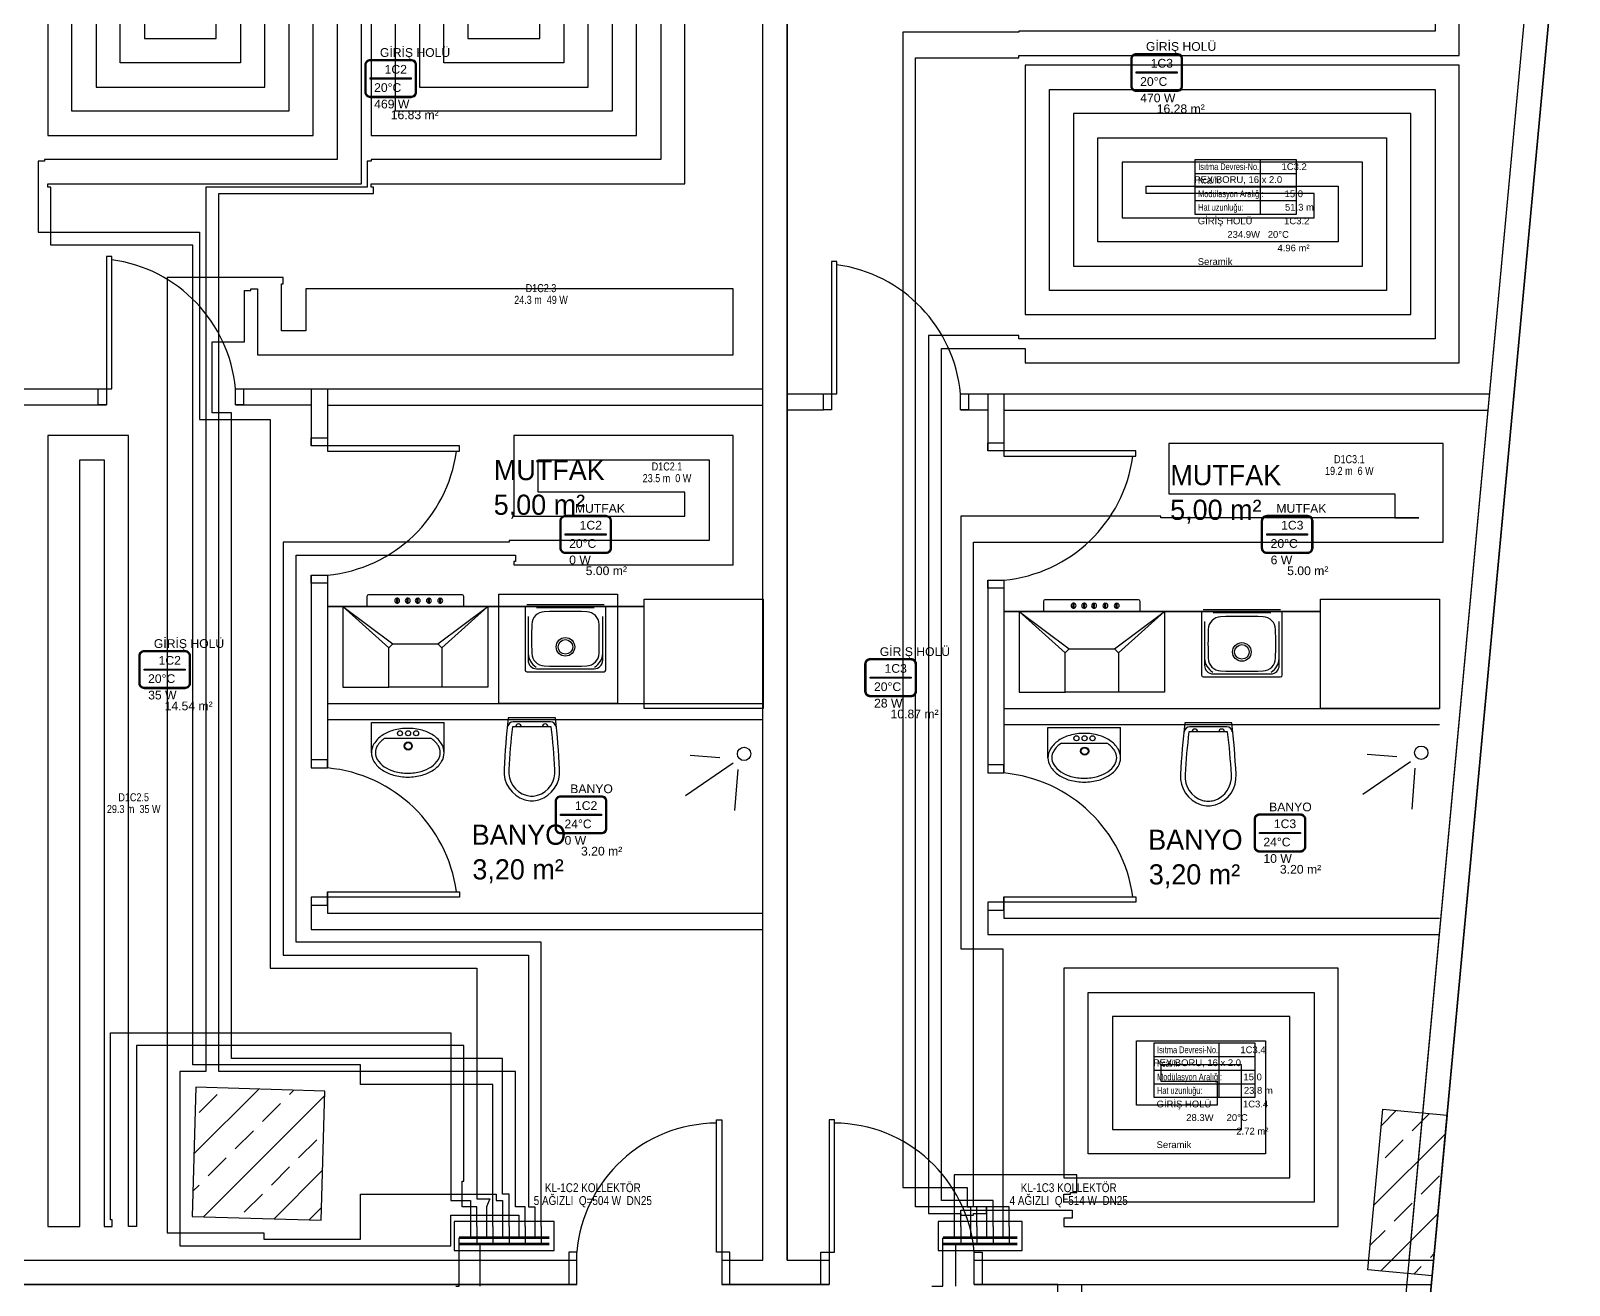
# Model space of a CAD drawing. Header units: centimetres. Extents: x 247996 to 315152, y -468471 to -440326.
# Drawn here: x 285889 to 286843, y -444081 to -443304 of the extents above; entities that cross this region are included whole.
import ezdxf
from ezdxf.enums import TextEntityAlignment as Align

# ---------------------------------------------------------------- set-up
doc = ezdxf.new("R2010")
doc.units = ezdxf.units.CM
doc.linetypes.add('ISITMA DONUS HATTI', pattern=[1.66, 1.57, -0.02, -0.07])
for name, color, linetype in [('SCOTT-MKDU0', 50, 'Continuous'), ('SCOTT-MTY-ISIKAYBIMAHAL', 2, 'Continuous'), ('SCOTT-MTY-KOLLETÖR', 7, 'Continuous'), ('SCOTT-MTY-PEX-BORU', 1, 'Continuous'), ('SCOTT-MTY-RADYATÖR', 2, 'Continuous')]:
    doc.layers.add(name, color=color, linetype=linetype)
doc.layers.add('SCOTT-MTY-ISITMA-DONUS-BORU', color=30, linetype='ISITMA DONUS HATTI', lineweight=30)
doc.layers.add('SCOTT-MTY-ISITMA-GIDIS-BORU', color=10, linetype='Continuous', lineweight=30)
doc.styles.add('MtXpl_Comic_Sans_MS', font='comic.ttf')
doc.styles.add('MTYCAPLT', font='arial.ttf')
doc.styles.add('ROTAS', font='arial.ttf')

# ---------------------------------------------------------------- blocks, each defined once
blk = doc.blocks.new('MTY-RADYATOR MAHAL')
at = {"layer": 'SCOTT-MTY-ISIKAYBIMAHAL', "color": 2}
for points in [[(-35.7, 18.4), (-35.7, -18.4, 0.414214), (-28.2, -25.9), (28.2, -25.9, 0.414214), (35.7, -18.4), (35.7, 18.4, 0.414214), (28.2, 25.9), (-28.2, 25.9, 0.414214)], [(-34.2, 18.4), (-34.2, -18.4, 0.414214), (-28.2, -24.4), (28.2, -24.4, 0.414214), (34.2, -18.4), (34.2, 18.4, 0.414214), (28.2, 24.4), (-28.2, 24.4, 0.414214)]]:
    blk.add_lwpolyline(points, format="xyb", close=True, dxfattribs=at)
at = {"layer": 'SCOTT-MTY-ISIKAYBIMAHAL', "color": 4}
for points in [[(-35.2, 18.4), (-35.2, -18.4, 0.414214), (-28.2, -25.4), (28.2, -25.4, 0.414214), (35.2, -18.4), (35.2, 18.4, 0.414214), (28.2, 25.4), (-28.2, 25.4, 0.414214)], [(-34.7, 18.4), (-34.7, -18.4, 0.414214), (-28.2, -24.9), (28.2, -24.9, 0.414214), (34.7, -18.4), (34.7, 18.4, 0.414214), (28.2, 24.9), (-28.2, 24.9, 0.414214)]]:
    blk.add_lwpolyline(points, format="xyb", close=True, dxfattribs=at)
at = {"layer": 'SCOTT-MTY-ISIKAYBIMAHAL', "color": 2}
blk.add_lwpolyline([(-28.2, 0.8), (28.2, 0.8), (28.2, -0.8), (-28.2, -0.8)], close=True, dxfattribs=at)
at = {"layer": 'SCOTT-MTY-ISIKAYBIMAHAL', "color": 1, "style": 'MTYCAPLT', "width": 0.65}
for tag, p in [('MAHAL_001', (-14.9, 29.8)), ('NO_001', (-8.3, 6.7))]:
    blk.add_attdef(tag, p, '', height=12, rotation=360, dxfattribs=at)
at = {"layer": 'SCOTT-MTY-ISIKAYBIMAHAL', "color": 4, "style": 'MTYCAPLT', "width": 0.65}
for tag, p in [('DERECE_001', (-22.8, -18.5)), ('ISIKAYBI_001', (-22.7, -41.1))]:
    blk.add_attdef(tag, p, '', height=12, rotation=360, dxfattribs=at)
blk.add_attdef('ALAN', text='', height=12, rotation=360, dxfattribs=at).set_placement((0, -50), align=Align.MIDDLE_LEFT)
blk = doc.blocks.new('MTY-ETIKET')
at = {"layer": 'SCOTT-MTY-RADYATÖR'}
for p, q in [((2.69, 0), (2.69, 8)), ((-7, 6), (8, 6)), ((-7, 4), (8, 4)), ((-7, 2), (8, 2))]:
    blk.add_line(p, q, dxfattribs=at)
blk.add_lwpolyline([(8, 0), (8, 8), (-7, 8), (-7, 0)], close=True, dxfattribs=at)
at = {"layer": 'SCOTT-MTY-RADYATÖR', "style": 'MTYCAPLT', "width": 0.65}
for s, p in [('Isıtma Devresi-No.:', (-6.5, 7)), ('Kcal/h:', (-6.5, 5)), ('Modülasyon Aralığı:', (-6.5, 3)), ('Hat uzunluğu:', (-6.5, 1))]:
    blk.add_text(s, height=1, rotation=360, dxfattribs=at).set_placement(p, align=Align.MIDDLE_LEFT)
for tag, p in [('NO1_001', (5.8, 6.5)), ('AR_001', (6.25, 2.5)), ('UZ_001', (6.31, 0.51))]:
    blk.add_attdef(tag, p, '', height=1, rotation=360, dxfattribs=at)
at = {"layer": 'SCOTT-MTY-RADYATÖR', "color": 2, "style": 'MTYCAPLT', "width": 0.65}
for tag, p in [('BORU_001', (-7.07, 4.59)), ('YER_001', (2.9, 4.5))]:
    blk.add_attdef(tag, p, '', height=1, dxfattribs=at)

msp = doc.modelspace()

# ---------------------------------------------------------------- linework, layer by layer
at = {"layer": 'SCOTT-MKDU0', "color": 8, "ltscale": 0.03}
for p, q in [((286455.97, -447327.49), (286843.21, -443160.12)), ((286843.21, -443160.12), (286455.97, -447327.49)), ((286728.64, -444230.95), (286828.2, -443159.51)), ((286743.97, -444065.95), (286828.2, -443159.51)), ((286343.41, -444065.95), (286343.41, -443220.38)), ((286343.41, -444065.95), (286343.41, -443220.38)), ((286358.41, -444065.95), (286358.41, -443220.92)), ((286358.41, -443220.92), (286358.41, -444065.95)), ((285882.56, -443525.95), (285939.68, -443525.95)), ((286016.37, -443525.95), (286073.41, -443525.95)), ((286063.41, -443525.95), (286063.41, -443561.41)), ((286073.41, -443525.95), (286073.41, -443564.73)), ((286073.41, -443526.07), (286343.41, -443526.07)), ((286358.41, -443529.07), (286381.45, -443529.07)), ((286465.85, -443529.07), (286492.73, -443529.07)), ((286482.73, -443529.07), (286482.73, -443564.54)), ((286492.73, -443529.07), (286492.73, -443567.85)), ((286492.73, -443529.2), (286793.85, -443529.2)), ((285882.56, -443535.95), (285936.37, -443535.95)), ((286016.37, -443535.95), (286063.41, -443535.95)), ((286073.41, -443536.07), (286343.41, -443536.07)), ((286358.41, -443539.07), (286380.85, -443539.07)), ((286465.85, -443539.07), (286482.73, -443539.07)), ((286492.73, -443539.2), (286792.92, -443539.2)), ((286063.41, -443641.41), (286063.41, -443760.95)), ((286073.41, -443641.41), (286073.41, -443760.95)), ((286482.73, -443644.54), (286482.73, -443764.07)), ((286492.73, -443644.54), (286492.73, -443764.07)), ((286097.88, -443654.64), (286097.88, -443660.94)), ((286156.88, -443653.64), (286098.88, -443653.64)), ((286116.34, -443656.31), (286116.34, -443655.8)), ((286116.96, -443655.8), (286116.34, -443655.8)), ((286116.34, -443658.89), (286116.34, -443656.31)), ((286116.96, -443656.31), (286116.96, -443655.8)), ((286116.96, -443658.89), (286116.96, -443656.31)), ((286122.93, -443656.31), (286122.93, -443655.8)), ((286123.54, -443655.8), (286122.93, -443655.8)), ((286122.93, -443658.89), (286122.93, -443656.31)), ((286123.54, -443656.31), (286123.54, -443655.8)), ((286123.54, -443658.89), (286123.54, -443656.31)), ((286129.08, -443656.31), (286129.08, -443655.8)), ((286129.08, -443655.8), (286129.7, -443655.8)), ((286129.08, -443658.89), (286129.08, -443656.31)), ((286129.7, -443656.31), (286129.7, -443655.8)), ((286129.7, -443658.89), (286129.7, -443656.31)), ((286136.07, -443655.8), (286136.69, -443655.8)), ((286136.07, -443656.31), (286136.07, -443655.81)), ((286136.07, -443658.89), (286136.07, -443656.31)), ((286136.69, -443656.31), (286136.69, -443655.8)), ((286136.69, -443658.89), (286136.69, -443656.31)), ((286143.07, -443655.8), (286143.68, -443655.8)), ((286143.07, -443656.31), (286143.07, -443655.81)), ((286143.07, -443658.89), (286143.07, -443656.31)), ((286143.68, -443656.31), (286143.68, -443655.8)), ((286143.68, -443658.89), (286143.68, -443656.31)), ((286157.88, -443660.94), (286157.88, -443654.64)), ((286179.65, -443720.95), (286179.65, -443653.26)), ((286179.65, -443653.26), (286253.26, -443653.26)), ((286253.26, -443653.26), (286253.26, -443720.95)), ((286269.82, -443724.07), (286269.82, -443656.39)), ((286269.82, -443656.39), (286343.44, -443656.39)), ((286343.44, -443656.39), (286343.44, -443724.07)), ((286576.21, -443656.76), (286518.21, -443656.76)), ((286689.11, -443724.07), (286689.11, -443656.39)), ((286689.11, -443656.39), (286762.73, -443656.39)), ((286762.73, -443656.39), (286762.73, -443724.07)), ((286073.41, -443660.95), (286269.79, -443660.95)), ((286269.79, -443660.95), (286073.41, -443660.95)), ((286269.79, -443660.95), (286073.41, -443660.95)), ((286111.4, -443686.44), (286082.9, -443660.94)), ((286082.9, -443660.94), (286113.9, -443683.94)), ((286172.9, -443660.94), (286082.9, -443660.94)), ((286082.9, -443660.94), (286082.9, -443710.94)), ((286116.34, -443658.89), (286116.96, -443658.89)), ((286122.93, -443658.89), (286123.54, -443658.89)), ((286129.08, -443658.89), (286129.7, -443658.89)), ((286136.07, -443658.89), (286136.69, -443658.89)), ((286141.9, -443683.94), (286172.9, -443660.94)), ((286143.07, -443658.89), (286143.68, -443658.89)), ((286172.9, -443660.94), (286144.4, -443686.44)), ((286172.9, -443660.94), (286172.9, -443710.94)), ((286195.95, -443660.93), (286195.95, -443700.35)), ((286244.95, -443659.93), (286196.95, -443659.93)), ((286238.8, -443661.78), (286203.1, -443661.78)), ((286245.95, -443700.35), (286245.95, -443660.93)), ((286492.73, -443664.07), (286689.11, -443664.07)), ((286689.11, -443664.07), (286492.73, -443664.07)), ((286689.11, -443664.07), (286492.73, -443664.07)), ((286530.72, -443689.56), (286502.22, -443664.06)), ((286502.22, -443664.06), (286533.22, -443687.06)), ((286592.22, -443664.06), (286502.22, -443664.06)), ((286502.22, -443664.06), (286502.22, -443714.06)), ((286517.21, -443657.76), (286517.21, -443664.06)), ((286535.67, -443659.44), (286535.67, -443658.92)), ((286536.29, -443658.92), (286535.67, -443658.92)), ((286535.67, -443662.01), (286535.67, -443659.44)), ((286535.67, -443662.01), (286536.29, -443662.01)), ((286536.29, -443659.44), (286536.29, -443658.92)), ((286536.29, -443662.01), (286536.29, -443659.44)), ((286542.25, -443659.44), (286542.25, -443658.92)), ((286542.87, -443658.92), (286542.25, -443658.92)), ((286542.25, -443662.01), (286542.25, -443659.44)), ((286542.25, -443662.01), (286542.87, -443662.01)), ((286542.87, -443659.44), (286542.87, -443658.92)), ((286542.87, -443662.01), (286542.87, -443659.44)), ((286548.4, -443659.44), (286548.4, -443658.92)), ((286548.4, -443658.92), (286549.02, -443658.92)), ((286548.4, -443662.01), (286548.4, -443659.44)), ((286548.4, -443662.01), (286549.02, -443662.01)), ((286549.02, -443659.44), (286549.02, -443658.92)), ((286549.02, -443662.01), (286549.02, -443659.44)), ((286555.4, -443658.92), (286556.02, -443658.92)), ((286555.4, -443659.44), (286555.4, -443658.94)), ((286555.4, -443662.01), (286555.4, -443659.44)), ((286555.4, -443662.01), (286556.02, -443662.01)), ((286556.02, -443659.44), (286556.02, -443658.92)), ((286556.02, -443662.01), (286556.02, -443659.44)), ((286561.22, -443687.06), (286592.22, -443664.06)), ((286562.39, -443658.92), (286563.01, -443658.92)), ((286562.39, -443659.44), (286562.39, -443658.94)), ((286562.39, -443662.01), (286562.39, -443659.44)), ((286562.39, -443662.01), (286563.01, -443662.01)), ((286563.01, -443659.44), (286563.01, -443658.92)), ((286563.01, -443662.01), (286563.01, -443659.44)), ((286592.22, -443664.06), (286563.72, -443689.56)), ((286577.21, -443664.06), (286577.21, -443657.76)), ((286592.22, -443664.06), (286592.22, -443714.06)), ((286615.28, -443664.05), (286615.28, -443703.48)), ((286664.28, -443663.05), (286616.28, -443663.05)), ((286658.13, -443664.9), (286622.43, -443664.9)), ((286665.28, -443703.48), (286665.28, -443664.05)), ((286197.8, -443667.08), (286197.8, -443694.2)), ((286244.1, -443694.2), (286244.1, -443667.08)), ((286617.13, -443670.2), (286617.13, -443697.33)), ((286663.43, -443697.33), (286663.43, -443670.2)), ((286196.95, -443701.35), (286244.95, -443701.35)), ((286203.1, -443699.5), (286238.8, -443699.5)), ((286616.28, -443704.48), (286664.28, -443704.48)), ((286622.43, -443702.63), (286658.13, -443702.63)), ((286082.9, -443710.94), (286111.4, -443710.94)), ((286172.9, -443710.94), (286144.4, -443710.94)), ((286502.22, -443714.06), (286530.72, -443714.06)), ((286592.22, -443714.06), (286563.72, -443714.06)), ((286073.41, -443720.95), (286343.41, -443720.95)), ((286253.26, -443720.95), (286179.65, -443720.95)), ((286343.44, -443724.07), (286269.82, -443724.07)), ((286492.73, -443724.07), (286762.73, -443724.07)), ((286762.73, -443724.07), (286689.11, -443724.07)), ((286073.41, -443730.95), (286343.41, -443730.95)), ((286100.73, -443732.84), (286145.75, -443732.84)), ((286100.73, -443751.49), (286100.73, -443732.84)), ((286145.75, -443751.49), (286145.75, -443732.84)), ((286073.41, -443740.95), (286073.41, -443760.95)), ((286109.19, -443742.47), (286137.29, -443742.47)), ((286492.73, -443734.07), (286762.73, -443734.07)), ((286520.05, -443735.96), (286565.08, -443735.96)), ((286520.05, -443754.62), (286520.05, -443735.96)), ((286565.08, -443754.62), (286565.08, -443735.96)), ((286492.73, -443744.07), (286492.73, -443764.07)), ((286528.51, -443745.59), (286556.62, -443745.59)), ((286736.35, -443754.01), (286717.97, -443752.6)), ((286324.98, -443757.97), (286295.41, -443778.18)), ((286316.56, -443754.73), (286298.19, -443753.31)), ((286327.77, -443761.87), (286325.81, -443787.24)), ((286744.77, -443757.26), (286715.19, -443777.47)), ((286747.55, -443761.16), (286745.59, -443786.53)), ((286073.41, -443837.64), (286073.41, -443850.95)), ((286073.41, -443837.64), (286073.41, -443850.95)), ((286063.41, -443840.95), (286063.41, -443860.95)), ((286482.73, -443844.07), (286482.73, -443864.07)), ((286492.73, -443840.76), (286492.73, -443854.07)), ((286492.73, -443840.76), (286492.73, -443854.07)), ((286073.41, -443850.95), (286343.41, -443850.95)), ((286492.73, -443854.07), (286762.73, -443854.07)), ((286063.41, -443860.95), (286343.41, -443860.95)), ((286482.73, -443864.07), (286762.73, -443864.07)), ((285991.84, -443958.85), (285989.55, -444038.82)), ((285990.66, -444000.1), (286030.79, -443959.97)), ((286071.81, -443961.14), (285991.84, -443958.85)), ((286049.94, -443963.28), (286052.62, -443960.59)), ((286069.52, -444041.11), (286071.81, -443961.14)), ((285993.81, -443974.5), (286005.04, -443963.28)), ((285996.64, -444039.02), (286071.73, -443963.93)), ((286033.1, -443980.11), (286044.32, -443968.89)), ((286718.45, -444071.99), (286727.7, -443972.41)), ((286726.77, -443982.41), (286736, -443973.19)), ((286727.7, -443972.41), (286767.53, -443976.12)), ((286745.91, -443985.73), (286756.54, -443975.09)), ((286767.53, -443976.12), (286758.27, -444075.69)), ((286016.26, -443996.95), (286027.49, -443985.73)), ((286722.17, -444031.92), (286766.46, -443987.63)), ((286055.55, -444002.56), (286066.78, -443991.34)), ((286729.07, -444002.56), (286740.29, -443991.34)), ((285999.42, -444013.79), (286010.65, -444002.56)), ((286038.71, -444019.4), (286049.94, -444008.18)), ((286040.29, -444040.27), (286070.41, -444010.16)), ((285990, -444023.21), (285993.81, -444019.4)), ((286751.52, -444025.01), (286762.75, -444013.79)), ((286021.87, -444036.24), (286033.1, -444025.01)), ((285989.55, -444038.82), (286069.52, -444041.11)), ((286062.12, -444040.9), (286069.74, -444033.27)), ((286726.27, -444072.71), (286761.86, -444037.13)), ((286734.68, -444041.85), (286745.91, -444030.63)), ((286719.87, -444056.67), (286729.07, -444047.47)), ((285552.56, -444065.95), (286227.95, -444065.95)), ((285796.1, -444065.95), (286227.95, -444065.95)), ((286317.95, -444065.95), (286343.41, -444065.95)), ((286317.95, -444065.95), (286343.41, -444065.95)), ((286358.41, -444065.95), (286384.35, -444065.95)), ((286358.41, -444065.95), (286384.35, -444065.95)), ((286474.35, -444065.95), (286759.04, -444065.95)), ((286474.35, -444065.95), (286743.97, -444065.95)), ((286757.13, -444064.3), (286759.56, -444061.88)), ((286758.27, -444075.69), (286718.45, -444071.99)), ((286746.81, -444074.62), (286751.52, -444069.92)), ((286227.95, -444080.95), (285409.63, -444080.95)), ((285552.56, -444080.95), (286227.95, -444080.95)), ((286317.95, -444080.95), (286384.35, -444080.95)), ((286384.35, -444080.95), (286317.95, -444080.95)), ((286474.35, -444080.95), (286757.64, -444080.95)), ((286526.1, -444080.95), (286474.35, -444080.95)), ((286526.1, -444098.04), (286526.1, -444080.95)), ((286526.1, -444230.95), (286526.1, -444080.95)), ((286541.1, -444093.04), (286541.1, -444080.95))]:
    msp.add_line(p, q, dxfattribs=at)
for points in [[(285936.37, -443525.95), (285939.68, -443525.95), (285939.68, -443444.08), (285936.37, -443444.08)], [(286385.85, -443529.07), (286389.16, -443529.07), (286389.16, -443447.21), (286385.85, -443447.21)], [(286073.41, -443561.41), (286073.41, -443564.73), (286155.27, -443564.73), (286155.27, -443561.41)], [(286492.73, -443564.54), (286492.73, -443567.85), (286574.6, -443567.85), (286574.6, -443564.54)], [(286073.41, -443840.95), (286073.41, -443837.64), (286155.27, -443837.64), (286155.27, -443840.95)], [(286492.73, -443844.07), (286492.73, -443840.76), (286574.6, -443840.76), (286574.6, -443844.07)], [(286317.95, -444060.95), (286314.64, -444060.95), (286314.64, -443979.08), (286317.95, -443979.08)], [(286317.95, -444060.95), (286314.64, -444060.95), (286314.64, -443979.08), (286317.95, -443979.08)], [(286317.95, -444060.95), (286314.64, -444060.95), (286314.64, -443979.08), (286317.95, -443979.08)], [(286384.35, -444060.95), (286387.67, -444060.95), (286387.67, -443979.08), (286384.35, -443979.08)], [(286384.35, -444060.95), (286387.67, -444060.95), (286387.67, -443979.08), (286384.35, -443979.08)], [(286384.35, -444060.95), (286387.67, -444060.95), (286387.67, -443979.08), (286384.35, -443979.08)]]:
    msp.add_lwpolyline(points, close=True, dxfattribs=at)
for points in [[(285936.37, -443535.95), (285931.37, -443535.95), (285931.37, -443525.95), (285936.37, -443525.95), (285936.37, -443535.95)], [(286021.37, -443535.95), (286016.37, -443535.95), (286016.37, -443525.95), (286021.37, -443525.95), (286021.37, -443535.95)], [(286385.85, -443539.07), (286380.85, -443539.07), (286380.85, -443529.07), (286385.85, -443529.07), (286385.85, -443539.07)], [(286470.85, -443539.07), (286465.85, -443539.07), (286465.85, -443529.07), (286470.85, -443529.07), (286470.85, -443539.07)], [(286063.41, -443561.41), (286063.41, -443556.41), (286073.41, -443556.41), (286073.41, -443561.41), (286063.41, -443561.41)], [(286482.73, -443564.54), (286482.73, -443559.54), (286492.73, -443559.54), (286492.73, -443564.54), (286482.73, -443564.54)], [(286063.41, -443646.41), (286063.41, -443641.41), (286073.41, -443641.41), (286073.41, -443646.41), (286063.41, -443646.41)], [(286482.73, -443649.54), (286482.73, -443644.54), (286492.73, -443644.54), (286492.73, -443649.54), (286482.73, -443649.54)], [(286063.41, -443755.95), (286063.41, -443760.95), (286073.41, -443760.95), (286073.41, -443755.95), (286063.41, -443755.95)], [(286482.73, -443759.07), (286482.73, -443764.07), (286492.73, -443764.07), (286492.73, -443759.07), (286482.73, -443759.07)], [(286063.41, -443840.95), (286063.41, -443845.95), (286073.41, -443845.95), (286073.41, -443840.95), (286063.41, -443840.95)], [(286482.73, -443844.07), (286482.73, -443849.07), (286492.73, -443849.07), (286492.73, -443844.07), (286482.73, -443844.07)], [(286222.95, -444080.95), (286227.95, -444080.95), (286227.95, -444060.95), (286222.95, -444060.95), (286222.95, -444080.95)], [(286222.95, -444080.95), (286227.95, -444080.95), (286227.95, -444060.95), (286222.95, -444060.95), (286222.95, -444080.95)], [(286222.95, -444080.95), (286227.95, -444080.95), (286227.95, -444060.95), (286222.95, -444060.95), (286222.95, -444080.95)], [(286317.95, -444080.95), (286322.95, -444080.95), (286322.95, -444060.95), (286317.95, -444060.95), (286317.95, -444080.95)], [(286317.95, -444080.95), (286322.95, -444080.95), (286322.95, -444060.95), (286317.95, -444060.95), (286317.95, -444080.95)], [(286317.95, -444080.95), (286322.95, -444080.95), (286322.95, -444060.95), (286317.95, -444060.95), (286317.95, -444080.95)], [(286384.35, -444080.95), (286379.35, -444080.95), (286379.35, -444060.95), (286384.35, -444060.95), (286384.35, -444080.95)], [(286384.35, -444080.95), (286379.35, -444080.95), (286379.35, -444060.95), (286384.35, -444060.95), (286384.35, -444080.95)], [(286384.35, -444080.95), (286379.35, -444080.95), (286379.35, -444060.95), (286384.35, -444060.95), (286384.35, -444080.95)], [(286479.35, -444080.95), (286474.35, -444080.95), (286474.35, -444060.95), (286479.35, -444060.95), (286479.35, -444080.95)], [(286479.35, -444080.95), (286474.35, -444080.95), (286474.35, -444060.95), (286479.35, -444060.95), (286479.35, -444080.95)], [(286479.35, -444080.95), (286474.35, -444080.95), (286474.35, -444060.95), (286479.35, -444060.95), (286479.35, -444080.95)]]:
    msp.add_lwpolyline(points, dxfattribs=at)
for points in [[(286185.52, -443729.91, 0.01664), (286182.91, -443761.75, 0.351622), (286195.69, -443780.66, 0.068714), (286200.11, -443781.27, 0.068714), (286204.54, -443780.66, 0.351622), (286217.32, -443761.75, 0.01664), (286214.71, -443729.91)], [(286604.85, -443733.04, 0.01664), (286602.23, -443764.87, 0.351622), (286615.02, -443783.79, 0.068714), (286619.44, -443784.4, 0.068714), (286623.86, -443783.79, 0.351622), (286636.65, -443764.87, 0.01664), (286634.03, -443733.04)], [(286188.1, -443735.48, 0.016866), (286185.78, -443761.94, 0.351778), (286196.51, -443777.9, 0.068022), (286200.11, -443778.39, 0.068022), (286203.72, -443777.9, 0.351778), (286214.45, -443761.94, 0.016866), (286212.13, -443735.48)], [(286607.42, -443738.6, 0.016866), (286605.11, -443765.06, 0.351778), (286615.83, -443781.03, 0.068022), (286619.44, -443781.52, 0.068022), (286623.05, -443781.03, 0.351778), (286633.77, -443765.06, 0.016866), (286631.46, -443738.6)]]:
    msp.add_lwpolyline(points, format="xyb", close=True, dxfattribs=at)
for points in [[(286214.98, -443735.36, 0.389191), (286211.64, -443732.29), (286200.11, -443732.29), (286188.59, -443732.29, 0.389191), (286185.24, -443735.36, 0.389191)], [(286634.31, -443738.49, 0.389191), (286630.96, -443735.41), (286619.44, -443735.41), (286607.92, -443735.41, 0.389191), (286604.57, -443738.49, 0.389191)]]:
    msp.add_lwpolyline(points, format="xyb", dxfattribs=at)
for centre, radius in [((286118.39, -443739.44), 1.56), ((286123.43, -443739.44), 1.56), ((286128.36, -443739.44), 1.56), ((286537.72, -443742.56), 1.56), ((286542.76, -443742.56), 1.56), ((286547.68, -443742.56), 1.56), ((286123.49, -443747.38), 2.52), ((286123.49, -443747.38), 2.12), ((286331.68, -443752.22, 51), 4.14), ((286542.81, -443750.5), 2.52), ((286542.81, -443750.5), 2.12), ((286751.46, -443751.51, 51), 4.14)]:
    msp.add_circle(centre, radius, dxfattribs=at)
for centre, radius, start, end in [((285927.8, -443534.18), 88.95, 5.30809, 82.32526), ((286377.28, -443537.3), 88.95, 5.30809, 82.32526), ((286065.18, -443552.85), 88.95, 275.30809, 352.32526), ((286484.5, -443555.97), 88.95, 275.30809, 352.32526), ((286098.88, -443654.64), 1, 90, 180), ((286116.63, -443657.33), 1.54, 100.53795, 259.42462), ((286116.63, -443657.33), 1.54, 282.62331, 77.3765), ((286123.21, -443657.33), 1.54, 100.53795, 259.42462), ((286123.21, -443657.33), 1.54, 282.62331, 77.3765), ((286129.36, -443657.33), 1.54, 100.53795, 259.42462), ((286129.36, -443657.33), 1.54, 282.62331, 77.3765), ((286136.35, -443657.33), 1.54, 100.53795, 259.42462), ((286136.35, -443657.33), 1.54, 282.62331, 77.3765), ((286143.35, -443657.33), 1.54, 100.53795, 259.42462), ((286143.35, -443657.33), 1.54, 282.62331, 77.3765), ((286156.88, -443654.64), 1, 0, 90), ((286518.21, -443657.76), 1, 90, 180), ((286576.21, -443657.76), 1, 0, 90), ((286535.95, -443660.45), 1.54, 100.53795, 259.42462), ((286535.95, -443660.45), 1.54, 282.62331, 77.3765), ((286542.54, -443660.45), 1.54, 100.53795, 259.42462), ((286542.54, -443660.45), 1.54, 282.62331, 77.3765), ((286548.69, -443660.45), 1.54, 100.53795, 259.42462), ((286548.69, -443660.45), 1.54, 282.62331, 77.3765), ((286555.68, -443660.45), 1.54, 100.53795, 259.42462), ((286555.68, -443660.45), 1.54, 282.62331, 77.3765), ((286562.67, -443660.45), 1.54, 100.53795, 259.42462), ((286562.67, -443660.45), 1.54, 282.62331, 77.3765), ((286116.89, -443755.1), 17.19, 123.83466, 148.28659), ((286116.89, -443755.1), 14.8, 121.37674, 148.28659), ((286120.73, -443760.82), 24.08, 105.51757, 123.83466), ((286123.24, -443769.87), 33.47, 90, 105.51757), ((286123.24, -443769.87), 33.47, 74.48243, 90), ((286125.75, -443760.82), 24.08, 56.16534, 74.48243), ((286129.59, -443755.1), 14.8, 31.71341, 58.62326), ((286129.59, -443755.1), 17.19, 31.71341, 56.16534), ((286191.81, -443735.48), 1.78, 0, 180), ((286208.42, -443735.48), 1.78, 0, 180), ((286540.05, -443763.94), 24.08, 105.51757, 123.83466), ((286542.57, -443772.99), 33.47, 90, 105.51757), ((286542.57, -443772.99), 33.47, 74.48243, 90), ((286545.08, -443763.94), 24.08, 56.16534, 74.48243), ((286611.14, -443738.6), 1.78, 0, 180), ((286627.75, -443738.6), 1.78, 0, 180), ((286111.05, -443751.49), 10.33, 148.28659, 180), ((286111.05, -443751.49), 10.33, 180, 211.71341), ((286111.05, -443751.49), 7.93, 148.28659, 180), ((286111.05, -443751.49), 7.93, 180, 211.71341), ((286135.43, -443751.49), 7.93, 0, 31.71341), ((286135.43, -443751.49), 7.93, 328.28659, 0), ((286135.43, -443751.49), 10.33, 0, 31.71341), ((286135.43, -443751.49), 10.33, 328.28659, 0), ((286530.38, -443754.62), 10.33, 148.28659, 180), ((286536.22, -443758.22), 17.19, 123.83466, 148.28659), ((286530.38, -443754.62), 7.93, 148.28659, 180), ((286536.22, -443758.22), 14.8, 121.37674, 148.28659), ((286548.91, -443758.22), 14.8, 31.71341, 58.62326), ((286548.91, -443758.22), 17.19, 31.71341, 56.16534), ((286554.75, -443754.62), 7.93, 0, 31.71341), ((286554.75, -443754.62), 10.33, 0, 31.71341), ((286065.18, -443849.52), 88.95, 7.67474, 84.69191), ((286116.89, -443747.88), 17.19, 211.71341, 236.16534), ((286116.89, -443747.88), 14.8, 211.71341, 236.16534), ((286120.73, -443742.16), 24.08, 236.16534, 254.48243), ((286120.73, -443742.16), 21.68, 236.16534, 254.48243), ((286125.75, -443742.16), 21.68, 285.51757, 303.83466), ((286125.75, -443742.16), 24.08, 285.51757, 303.83466), ((286129.59, -443747.88), 14.8, 303.83466, 328.28659), ((286129.59, -443747.88), 17.19, 303.83466, 328.28659), ((286530.38, -443754.62), 10.33, 180, 211.71341), ((286536.22, -443751.01), 17.19, 211.71341, 236.16534), ((286530.38, -443754.62), 7.93, 180, 211.71341), ((286536.22, -443751.01), 14.8, 211.71341, 236.16534), ((286548.91, -443751.01), 14.8, 303.83466, 328.28659), ((286548.91, -443751.01), 17.19, 303.83466, 328.28659), ((286554.75, -443754.62), 7.93, 328.28659, 0), ((286554.75, -443754.62), 10.33, 328.28659, 0), ((286123.24, -443733.11), 33.47, 254.48243, 270), ((286123.24, -443733.11), 31.07, 254.48243, 270), ((286123.24, -443733.11), 31.07, 270, 285.51757), ((286123.24, -443733.11), 33.47, 270, 285.51757), ((286484.5, -443852.64), 88.95, 7.67474, 84.69191), ((286540.05, -443745.29), 24.08, 236.16534, 254.48243), ((286540.05, -443745.29), 21.68, 236.16534, 254.48243), ((286542.57, -443736.24), 33.47, 254.48243, 270), ((286542.57, -443736.24), 31.07, 254.48243, 270), ((286542.57, -443736.24), 31.07, 270, 285.51757), ((286542.57, -443736.24), 33.47, 270, 285.51757), ((286545.08, -443745.29), 21.68, 285.51757, 303.83466), ((286545.08, -443745.29), 24.08, 285.51757, 303.83466), ((286315.2, -444068.61), 87.59, 90.36866, 174.98091), ((286315.2, -444068.61), 87.59, 90.36866, 174.98091), ((286315.2, -444068.61), 87.59, 90.36866, 174.98091), ((286387.1, -444068.61), 87.59, 5.01909, 89.63134), ((286387.1, -444068.61), 87.59, 5.01909, 89.63134), ((286387.1, -444068.61), 87.59, 5.01909, 89.63134)]:
    msp.add_arc(centre, radius, start, end, dxfattribs=at)
for centre, major_axis, start_param, end_param in [((286208.07, -443672.18), (5.66, -5.66), 2.395934, 3.900021), ((286220.95, -443996.18), (332.25, 0), 1.531058, 1.610536), ((286233.84, -443672.18), (5.66, -5.66), 0.812368, 2.316455), ((286532.2, -443680.93), (-234.94, -234.94), 5.470817, 5.524757), ((285909.7, -443680.93), (234.94, -234.94), 0.758428, 0.812368), ((286951.53, -443684.05), (-234.94, -234.94), 5.470817, 5.524757), ((286627.4, -443675.31), (5.66, -5.66), 2.395934, 3.900021), ((286640.28, -443999.3), (332.25, 0), 1.531058, 1.610536), ((286653.16, -443675.31), (5.66, -5.66), 0.812368, 2.316455), ((286329.03, -443684.05), (234.94, -234.94), 0.758428, 0.812368), ((286220.95, -443685.93), (-4.07, -4.07), 3.926991, 10.210176), ((286220.95, -443685.93), (-3.18, -3.18), 3.926991, 10.210176), ((286640.28, -443689.05), (-4.07, -4.07), 3.926991, 10.210176), ((286640.28, -443689.05), (-3.18, -3.18), 3.926991, 10.210176), ((286203.1, -443694.2), (-3.75, -3.75), 5.497787, 7.068583), ((286207.95, -443689.68), (-7.14, -7.14), 5.524757, 6.541187), ((286208.07, -443689.67), (-5.66, -5.66), 5.524757, 7.028844), ((286233.84, -443689.67), (-5.66, -5.66), 0.825137, 2.329224), ((286238.8, -443694.2), (3.75, -3.75), -0.785398, 0.785398), ((286233.96, -443689.68), (7.14, -7.14), -0.258001, 0.758428), ((286627.28, -443692.81), (-7.14, -7.14), 5.524757, 6.541187), ((286627.4, -443692.8), (-5.66, -5.66), 5.524757, 7.028844), ((286653.16, -443692.8), (-5.66, -5.66), 0.825137, 2.329224), ((286653.28, -443692.81), (7.14, -7.14), -0.258001, 0.758428), ((286196.95, -443700.35), (0.707, -0.707), 3.926991, 5.497787), ((286220.95, -443365.68), (332.25, 0), 4.67265, 4.752129), ((286244.95, -443700.35), (0.707, -0.707), -0.785398, 0.785398), ((286616.28, -443703.48), (0.707, -0.707), 3.926991, 5.497787), ((286622.43, -443697.33), (-3.75, -3.75), 5.497787, 7.068583), ((286640.28, -443368.8), (332.25, 0), 4.67265, 4.752129), ((286658.13, -443697.33), (3.75, -3.75), -0.785398, 0.785398), ((286664.28, -443703.48), (0.707, -0.707), -0.785398, 0.785398)]:
    msp.add_ellipse(centre, major_axis=major_axis, ratio=1, start_param=start_param, end_param=end_param, dxfattribs=at)
at = {"layer": 'SCOTT-MKDU0', "color": 8, "ltscale": 0.03, "invisible_edges": 4}
for points in [[(286113.9, -443683.94), (286141.9, -443683.94), (286144.4, -443686.44), (286111.4, -443686.44)], [(286144.4, -443710.94), (286111.4, -443710.94), (286111.4, -443686.44), (286144.4, -443686.44)], [(286533.22, -443687.06), (286561.22, -443687.06), (286563.72, -443689.56), (286530.72, -443689.56)], [(286563.72, -443714.06), (286530.72, -443714.06), (286530.72, -443689.56), (286563.72, -443689.56)]]:
    msp.add_3dface(points, dxfattribs=at)
at = {"layer": 'SCOTT-MTY-ISITMA-DONUS-BORU'}
for points in [[(286162, -444045), (286162, -444052)], [(286172, -444045), (286172, -444052)], [(286182, -444045), (286182, -444052)], [(286192, -444045), (286192, -444052)], [(286202, -444045), (286202, -444052)], [(286462, -444045), (286462, -444052)], [(286472, -444045), (286472, -444052)], [(286482, -444045), (286482, -444052)], [(286492, -444045), (286492, -444052)], [(286153, -444082), (286155, -444082), (286155, -444052)], [(286448, -444082), (286455, -444082), (286455, -444052)]]:
    msp.add_lwpolyline(points, dxfattribs=at)
at = {"layer": 'SCOTT-MTY-ISITMA-DONUS-BORU', "const_width": 1.6}
for points in [[(286211, -444052), (286155, -444052)], [(286501, -444052), (286455, -444052)]]:
    msp.add_lwpolyline(points, dxfattribs=at)
at = {"layer": 'SCOTT-MTY-ISITMA-GIDIS-BORU'}
for points in [[(286166, -444045), (286166, -444056)], [(286176, -444045), (286176, -444056)], [(286186, -444045), (286186, -444056)], [(286196, -444045), (286196, -444056)], [(286206, -444045), (286206, -444056)], [(286466, -444045), (286466, -444056)], [(286476, -444045), (286476, -444056)], [(286486, -444045), (286486, -444056)], [(286496, -444045), (286496, -444056)], [(286168, -444082), (286168, -444056)], [(286463, -444082), (286463, -444056)]]:
    msp.add_lwpolyline(points, dxfattribs=at)
at = {"layer": 'SCOTT-MTY-ISITMA-GIDIS-BORU', "const_width": 1.6}
for points in [[(286211, -444056), (286155, -444056)], [(286501, -444056), (286455, -444056)]]:
    msp.add_lwpolyline(points, dxfattribs=at)
at = {"layer": 'SCOTT-MTY-KOLLETÖR'}
for points in [[(286214, -444042), (286152, -444042), (286152, -444060), (286214, -444060)], [(286504, -444042), (286452, -444042), (286452, -444060), (286504, -444060)]]:
    msp.add_lwpolyline(points, close=True, dxfattribs=at)
at = {"layer": 'SCOTT-MTY-PEX-BORU'}
for points in [[(286176, -444045), (286176, -443957), (286094, -443957), (286094, -443945), (285990, -443945), (285990, -443437), (285902, -443437), (285902, -443401), (285900, -443401), (285900, -443399), (286094.5, -443399), (286094.5, -443135)], [(285900, -443135), (285900, -443369), (286064.5, -443369), (286064.5, -443165)], [(286196, -444045), (286196, -444033), (286190, -444033), (286190, -443949), (286006, -443949), (286006, -443405), (286102, -443405), (286102, -443401), (286100.5, -443401), (286100.5, -443399), (286295, -443399), (286295, -443135)], [(286100.5, -443135), (286100.5, -443369), (286265, -443369), (286265, -443165)], [(286476, -444045), (286476, -444033), (286438, -444033), (286438, -443321), (286502, -443321), (286502, -443319.5), (286506, -443319.5), (286775, -443319.5), (286775, -443135)], [(286079.5, -443150), (286079.5, -443384), (285900, -443384), (285898, -443384), (285898, -443385), (285894, -443385), (285894, -443429), (285994, -443429), (285994, -443545), (286038, -443545), (286038, -443885), (286166, -443885), (286166, -444028), (286174, -444028), (286172, -444033), (286172, -444045)], [(286049.5, -443180), (286049.5, -443354), (285915, -443354), (285915, -443150)], [(286280, -443150), (286280, -443384), (286100.5, -443384), (286100.5, -443385), (286098, -443385), (286098, -443401), (285998, -443401), (285998, -443949), (285982, -443949), (285982, -444057), (286150, -444057), (286150, -444038), (286192, -444038), (286192, -444045)], [(286250, -443180), (286250, -443354), (286115.5, -443354), (286115.5, -443150)], [(286760, -443150), (286760, -443304.5), (286506, -443304.5), (286502, -443304.5), (286502, -443305), (286430, -443305), (286430, -444021), (286470, -444021), (286470, -444033), (286472, -444033), (286472, -444045)], [(285930, -443165), (285930, -443339), (286034.5, -443339), (286034.5, -443195)], [(286130.5, -443165), (286130.5, -443339), (286235, -443339), (286235, -443195)], [(286019.5, -443210), (286019.5, -443324), (285945, -443324), (285945, -443180)], [(286220, -443210), (286220, -443324), (286145.5, -443324), (286145.5, -443180)], [(285960, -443195), (285960, -443309), (286004.5, -443309), (286004.5, -443294)], [(286160.5, -443195), (286160.5, -443309), (286205, -443309), (286205, -443294)], [(286486, -444045), (286486, -444029), (286454, -444029), (286454, -443501), (286506, -443501), (286506, -443510), (286775, -443510), (286775, -443325.5), (286506, -443325.5), (286506, -443480), (286745, -443480), (286745, -443355.5), (286536, -443355.5), (286536, -443450), (286715, -443450), (286715, -443385.5), (286566, -443385.5), (286566, -443420), (286685, -443420), (286685, -443405), (286581, -443405), (286581, -443400.5), (286700, -443400.5), (286700, -443435), (286551, -443435), (286551, -443370.5), (286730, -443370.5), (286730, -443465), (286521, -443465), (286521, -443340.5), (286760, -443340.5), (286760, -443495), (286506, -443495), (286502, -443495), (286502, -443493), (286446, -443493), (286446, -444037), (286466, -444037), (286466, -444038), (286474, -444038), (286474, -444037), (286482, -444037), (286482, -444033), (286482, -444045)], [(286186, -444045), (286186, -444025), (286182, -444025), (286182, -443941), (286014, -443941), (286014, -443541), (286002, -443541), (286002, -443497), (286022, -443497), (286022, -443465), (286026, -443465), (286026, -443464), (286030, -443464), (286030, -443505), (286325, -443505), (286325, -443464), (286060, -443464), (286060, -443490), (286045, -443490), (286045, -443464), (286045, -443461), (286046, -443461), (286046, -443457), (285974, -443457), (285974, -444049), (286034, -444049), (286034, -444053), (286094, -444053), (286094, -444025), (286178, -444025), (286178, -444029), (286182, -444029), (286182, -444045)], [(286166, -444045), (286166, -444033), (286157, -444033), (286157, -444017), (286158, -444017), (286158, -443933), (285955, -443933), (285955, -444045), (285950, -444045), (285950, -443555), (285900, -443555), (285900, -444045), (285920, -444045), (285920, -443570), (285935, -443570), (285935, -444045), (285940, -444045), (285940, -444041), (285939, -444041), (285939, -443925), (286150, -443925), (286150, -444029), (286162, -444029), (286162, -444045)], [(286206, -444045), (286206, -443869), (286054, -443869), (286054, -443629), (286190, -443629), (286190, -443633), (286189, -443633), (286189, -443635), (286325, -443635), (286325, -443555), (286189, -443555), (286189, -443605), (286295, -443605), (286295, -443590), (286204, -443590), (286204, -443570), (286310, -443570), (286310, -443620), (286189, -443620), (286186, -443620), (286186, -443621), (286046, -443621), (286046, -443877), (286198, -443877), (286198, -444033), (286202, -444033), (286202, -444045)], [(286496, -444045), (286496, -444033), (286474, -444033), (286474, -443621), (286595, -443621), (286765, -443621), (286765, -443560), (286595, -443560), (286595, -443591), (286735, -443591), (286735, -443606), (286750, -443606), (286595, -443606), (286590, -443606), (286590, -443605), (286466, -443605), (286466, -443873), (286492, -443873), (286492, -444045)], [(286466, -444045), (286466, -444035), (286535, -444035), (286535, -444040), (286530, -444040), (286530, -444045), (286700, -444045), (286700, -443885), (286530, -443885), (286530, -444015), (286670, -444015), (286670, -443915), (286560, -443915), (286560, -443985), (286640, -443985), (286640, -443945), (286590, -443945), (286590, -443955), (286625, -443955), (286625, -443970), (286575, -443970), (286575, -443930), (286655, -443930), (286655, -444000), (286545, -444000), (286545, -443900), (286685, -443900), (286685, -444030), (286530, -444030), (286530, -444025), (286534, -444025), (286534, -444024), (286538, -444024), (286538, -444013), (286462, -444013), (286462, -444045)]]:
    msp.add_lwpolyline(points, dxfattribs=at)

# ---------------------------------------------------------------- block references
at = {"layer": 'SCOTT-MTY-ISIKAYBIMAHAL'}
ref = msp.add_blockref('MTY-RADYATOR MAHAL', (286112.63, -443333.75), dxfattribs=dict(at, xscale=0.45, yscale=0.45))
ref.add_attrib('DERECE_001', '20%%DC', (286102.35, -443342.06), dxfattribs={"height": 5.4, "rotation": 359.99998, "style": 'MTYCAPLT'})
ref.add_attrib('MAHAL_001', 'GİRİŞ HOLÜ', (286105.94, -443320.32), dxfattribs={"height": 5.4, "rotation": 359.99998, "style": 'MTYCAPLT'})
ref.add_attrib('ISIKAYBI_001', '469 W', (286102.4, -443352.25), dxfattribs={"height": 5.4, "rotation": 359.99998, "style": 'MTYCAPLT'})
ref.add_attrib('NO_001', '1C2', (286108.87, -443330.73), dxfattribs={"height": 5.4, "rotation": 359.99998, "style": 'MTYCAPLT'})
ref.add_attrib('ALAN', '16.83 m²', (286112.63, -443358.95), dxfattribs={"height": 5.4, "rotation": 359.99998, "style": 'MTYCAPLT'})
ref = msp.add_blockref('MTY-RADYATOR MAHAL', (286587.5, -443330), dxfattribs=dict(at, xscale=0.45, yscale=0.45))
ref.add_attrib('DERECE_001', '20%%DC', (286577.22, -443338.31), dxfattribs={"height": 5.4, "rotation": 359.99998, "style": 'MTYCAPLT'})
ref.add_attrib('MAHAL_001', 'GİRİŞ HOLÜ', (286580.81, -443316.57), dxfattribs={"height": 5.4, "rotation": 359.99998, "style": 'MTYCAPLT'})
ref.add_attrib('ISIKAYBI_001', '470 W', (286577.27, -443348.5), dxfattribs={"height": 5.4, "rotation": 359.99998, "style": 'MTYCAPLT'})
ref.add_attrib('NO_001', '1C3', (286583.75, -443326.98), dxfattribs={"height": 5.4, "rotation": 359.99998, "style": 'MTYCAPLT'})
ref.add_attrib('ALAN', '16.28 m²', (286587.5, -443355.2), dxfattribs={"height": 5.4, "rotation": 359.99998, "style": 'MTYCAPLT'})
ref = msp.add_blockref('MTY-RADYATOR MAHAL', (286233.51, -443616.25), dxfattribs=dict(at, xscale=0.45, yscale=0.45))
ref.add_attrib('DERECE_001', '20%%DC', (286223.23, -443624.56), dxfattribs={"height": 5.4, "rotation": 359.99998, "style": 'MTYCAPLT'})
ref.add_attrib('MAHAL_001', 'MUTFAK', (286226.82, -443602.82), dxfattribs={"height": 5.4, "rotation": 359.99998, "style": 'MTYCAPLT'})
ref.add_attrib('ISIKAYBI_001', '0 W', (286223.28, -443634.75), dxfattribs={"height": 5.4, "rotation": 359.99998, "style": 'MTYCAPLT'})
ref.add_attrib('NO_001', '1C2', (286229.75, -443613.23), dxfattribs={"height": 5.4, "rotation": 359.99998, "style": 'MTYCAPLT'})
ref.add_attrib('ALAN', '5.00 m²', (286233.51, -443641.45), dxfattribs={"height": 5.4, "rotation": 359.99998, "style": 'MTYCAPLT'})
ref = msp.add_blockref('MTY-RADYATOR MAHAL', (286668.35, -443616.25), dxfattribs=dict(at, xscale=0.45, yscale=0.45))
ref.add_attrib('DERECE_001', '20%%DC', (286658.08, -443624.56), dxfattribs={"height": 5.4, "rotation": 359.99998, "style": 'MTYCAPLT'})
ref.add_attrib('MAHAL_001', 'MUTFAK', (286661.66, -443602.82), dxfattribs={"height": 5.4, "rotation": 359.99998, "style": 'MTYCAPLT'})
ref.add_attrib('ISIKAYBI_001', '6 W', (286658.12, -443634.75), dxfattribs={"height": 5.4, "rotation": 359.99998, "style": 'MTYCAPLT'})
ref.add_attrib('NO_001', '1C3', (286664.6, -443613.23), dxfattribs={"height": 5.4, "rotation": 359.99998, "style": 'MTYCAPLT'})
ref.add_attrib('ALAN', '5.00 m²', (286668.35, -443641.45), dxfattribs={"height": 5.4, "rotation": 359.99998, "style": 'MTYCAPLT'})
ref = msp.add_blockref('MTY-RADYATOR MAHAL', (285972.5, -443700), dxfattribs=dict(at, xscale=0.45, yscale=0.45))
ref.add_attrib('DERECE_001', '20%%DC', (285962.22, -443708.31), dxfattribs={"height": 5.4, "rotation": 359.99998, "style": 'MTYCAPLT'})
ref.add_attrib('MAHAL_001', 'GİRİŞ HOLÜ', (285965.81, -443686.57), dxfattribs={"height": 5.4, "rotation": 359.99998, "style": 'MTYCAPLT'})
ref.add_attrib('ISIKAYBI_001', '35 W', (285962.27, -443718.5), dxfattribs={"height": 5.4, "rotation": 359.99998, "style": 'MTYCAPLT'})
ref.add_attrib('NO_001', '1C2', (285968.75, -443696.98), dxfattribs={"height": 5.4, "rotation": 359.99998, "style": 'MTYCAPLT'})
ref.add_attrib('ALAN', '14.54 m²', (285972.5, -443725.2), dxfattribs={"height": 5.4, "rotation": 359.99998, "style": 'MTYCAPLT'})
ref = msp.add_blockref('MTY-RADYATOR MAHAL', (286422.5, -443705), dxfattribs=dict(at, xscale=0.45, yscale=0.45))
ref.add_attrib('DERECE_001', '20%%DC', (286412.22, -443713.31), dxfattribs={"height": 5.4, "rotation": 359.99998, "style": 'MTYCAPLT'})
ref.add_attrib('MAHAL_001', 'GİRİŞ HOLÜ', (286415.81, -443691.57), dxfattribs={"height": 5.4, "rotation": 359.99998, "style": 'MTYCAPLT'})
ref.add_attrib('ISIKAYBI_001', '28 W', (286412.27, -443723.5), dxfattribs={"height": 5.4, "rotation": 359.99998, "style": 'MTYCAPLT'})
ref.add_attrib('NO_001', '1C3', (286418.75, -443701.98), dxfattribs={"height": 5.4, "rotation": 359.99998, "style": 'MTYCAPLT'})
ref.add_attrib('ALAN', '10.87 m²', (286422.5, -443730.2), dxfattribs={"height": 5.4, "rotation": 359.99998, "style": 'MTYCAPLT'})
ref = msp.add_blockref('MTY-RADYATOR MAHAL', (286230.62, -443790), dxfattribs=dict(at, xscale=0.45, yscale=0.45))
ref.add_attrib('DERECE_001', '24%%DC', (286220.35, -443798.31), dxfattribs={"height": 5.4, "rotation": 359.99998, "style": 'MTYCAPLT'})
ref.add_attrib('MAHAL_001', 'BANYO', (286223.94, -443776.57), dxfattribs={"height": 5.4, "rotation": 359.99998, "style": 'MTYCAPLT'})
ref.add_attrib('ISIKAYBI_001', '0 W', (286220.4, -443808.5), dxfattribs={"height": 5.4, "rotation": 359.99998, "style": 'MTYCAPLT'})
ref.add_attrib('NO_001', '1C2', (286226.87, -443786.98), dxfattribs={"height": 5.4, "rotation": 359.99998, "style": 'MTYCAPLT'})
ref.add_attrib('ALAN', '3.20 m²', (286230.62, -443815.2), dxfattribs={"height": 5.4, "rotation": 359.99998, "style": 'MTYCAPLT'})
ref = msp.add_blockref('MTY-RADYATOR MAHAL', (286663.87, -443801.25), dxfattribs=dict(at, xscale=0.45, yscale=0.45))
ref.add_attrib('DERECE_001', '24%%DC', (286653.59, -443809.56), dxfattribs={"height": 5.4, "rotation": 359.99998, "style": 'MTYCAPLT'})
ref.add_attrib('MAHAL_001', 'BANYO', (286657.18, -443787.82), dxfattribs={"height": 5.4, "rotation": 359.99998, "style": 'MTYCAPLT'})
ref.add_attrib('ISIKAYBI_001', '10 W', (286653.64, -443819.75), dxfattribs={"height": 5.4, "rotation": 359.99998, "style": 'MTYCAPLT'})
ref.add_attrib('NO_001', '1C3', (286660.11, -443798.23), dxfattribs={"height": 5.4, "rotation": 359.99998, "style": 'MTYCAPLT'})
ref.add_attrib('ALAN', '3.20 m²', (286663.87, -443826.45), dxfattribs={"height": 5.4, "rotation": 359.99998, "style": 'MTYCAPLT'})
at = {"layer": 'SCOTT-MTY-PEX-BORU'}
ref = msp.add_blockref('MTY-ETIKET', (286640.5, -443417.75), dxfattribs=dict(at, xscale=4.2, yscale=4.2))
ref.add_attrib('UZ_001', '51.3 m', (286667.01, -443415.61), dxfattribs={"height": 4.2, "rotation": 359.99998, "style": 'MTYCAPLT'})
ref.add_attrib('AR_001', '15.0', (286666.75, -443407.25), dxfattribs={"height": 4.2, "rotation": 359.99998, "style": 'MTYCAPLT'})
ref.add_attrib('NO1_001', '1C3.2', (286664.86, -443390.45), dxfattribs={"height": 4.2, "rotation": 359.99998, "style": 'MTYCAPLT'})
ref.add_attrib('BORU_001', 'PEX BORU, 16 x 2.0', (286610.81, -443398.47), dxfattribs={"height": 4.2, "style": 'MTYCAPLT'})
ref.add_attrib('MAHAL_001', 'GİRİŞ HOLÜ', (286612.92, -443424.05), dxfattribs={"height": 4.2, "style": 'MTYCAPLT'})
ref.add_attrib('NO_001', '1C3.2', (286666.45, -443424.05), dxfattribs={"height": 4.2, "style": 'MTYCAPLT'})
ref.add_attrib('DERECE_001', '20°C', (286656.31, -443432.45), dxfattribs={"height": 4.2, "style": 'MTYCAPLT'})
ref.add_attrib('KCAL/H:_001', '234.9W', (286631.29, -443432.45), dxfattribs={"height": 4.2, "style": 'MTYCAPLT'})
ref.add_attrib('ALAN_001', '4.96 m²', (286662.35, -443440.85), dxfattribs={"height": 4.2, "style": 'MTYCAPLT'})
ref.add_attrib('MALZEMECINSI_001', 'Seramik', (286612.92, -443449.25), dxfattribs={"height": 4.2, "style": 'MTYCAPLT'})
ref = msp.add_blockref('MTY-ETIKET', (286615, -443965), dxfattribs=dict(at, xscale=4.2, yscale=4.2))
ref.add_attrib('UZ_001', '23.8 m', (286641.51, -443962.86), dxfattribs={"height": 4.2, "rotation": 359.99998, "style": 'MTYCAPLT'})
ref.add_attrib('AR_001', '15.0', (286641.25, -443954.5), dxfattribs={"height": 4.2, "rotation": 359.99998, "style": 'MTYCAPLT'})
ref.add_attrib('NO1_001', '1C3.4', (286639.36, -443937.7), dxfattribs={"height": 4.2, "rotation": 359.99998, "style": 'MTYCAPLT'})
ref.add_attrib('BORU_001', 'PEX BORU, 16 x 2.0', (286585.31, -443945.72), dxfattribs={"height": 4.2, "style": 'MTYCAPLT'})
ref.add_attrib('MAHAL_001', 'GİRİŞ HOLÜ', (286587.42, -443971.3), dxfattribs={"height": 4.2, "style": 'MTYCAPLT'})
ref.add_attrib('NO_001', '1C3.4', (286640.95, -443971.3), dxfattribs={"height": 4.2, "style": 'MTYCAPLT'})
ref.add_attrib('DERECE_001', '20°C', (286630.81, -443979.7), dxfattribs={"height": 4.2, "style": 'MTYCAPLT'})
ref.add_attrib('KCAL/H:_001', '28.3W', (286605.79, -443979.7), dxfattribs={"height": 4.2, "style": 'MTYCAPLT'})
ref.add_attrib('ALAN_001', '2.72 m²', (286636.85, -443988.1), dxfattribs={"height": 4.2, "style": 'MTYCAPLT'})
ref.add_attrib('MALZEMECINSI_001', 'Seramik', (286587.42, -443996.5), dxfattribs={"height": 4.2, "style": 'MTYCAPLT'})

# ---------------------------------------------------------------- texts
at = {"layer": 'SCOTT-MKDU0', "color": 8, "ltscale": 0.03, "style": 'MtXpl_Comic_Sans_MS'}
for s, p in [('MUTFAK', (286176.6, -443582.61)), ('MUTFAK', (286595.93, -443585.73)), ('5,00 m²', (286176.48, -443604.09)), ('5,00 m²', (286595.81, -443607.22)), ('BANYO', (286162.87, -443808.55)), ('BANYO', (286582.2, -443811.67)), ('3,20 m²', (286163.25, -443830.03)), ('3,20 m²', (286582.58, -443833.15))]:
    msp.add_text(s, height=12.5, rotation=360, dxfattribs=at).set_placement(p)
at = {"layer": 'SCOTT-MTY-KOLLETÖR', "style": 'ROTAS', "width": 0.8}
for s, p in [('KL-1C2 KOLLEKTÖR', (286237.92, -444021.04)), ('KL-1C3 KOLLEKTÖR', (286532.92, -444021.04)), ('5 AĞIZLI  Q=504 W  DN25', (286237.92, -444029.01)), ('4 AĞIZLI  Q=514 W  DN25', (286532.92, -444029.01))]:
    msp.add_text(s, height=5.5, dxfattribs=at).set_placement(p, align=Align.MIDDLE_CENTER)
at = {"layer": 'SCOTT-MTY-PEX-BORU', "style": 'ROTAS', "width": 0.8}
for s, p in [('D1C2.3', (286205.8, -443463.62)), ('24.3 m  49 W', (286205.8, -443470.88)), ('D1C3.1', (286706.9, -443569.62)), ('23.5 m  0 W', (286283.9, -443581.38)), ('D1C2.1', (286283.9, -443574.12)), ('19.2 m  6 W', (286706.9, -443576.88)), ('D1C2.5', (285953.3, -443779.12)), ('29.3 m  35 W', (285953.3, -443786.38))]:
    msp.add_text(s, height=5, dxfattribs=at).set_placement(p, align=Align.MIDDLE_CENTER)

doc.saveas('drawing.dxf')
